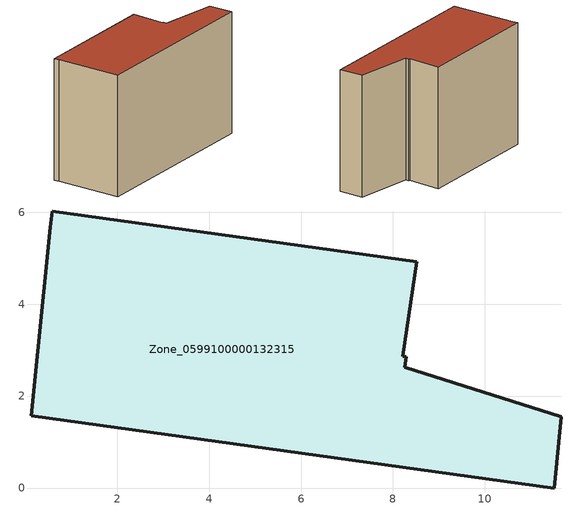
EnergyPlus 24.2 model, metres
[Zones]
Zone_0599100000132315
 floor ground (C_G): 0.13,1.57 0.55,5.67 0.59,6.03 8.52,4.92 8.21,2.87 8.29,2.86 8.26,2.63 11.66,1.54 11.5,0 z0
 wall outside (C_F): 8.21,2.87 8.52,4.92 0.59,6.03 0.55,5.67 0.13,1.57 11.5,0 11.66,1.54 8.26,2.63 8.29,2.86 8.21,2.87 z0:7.76
 roof outside (C_R): 0.55,5.67 0.13,1.57 11.5,0 11.66,1.54 8.26,2.63 8.29,2.86 8.21,2.87 8.52,4.92 0.59,6.03 z7.76
[BUILDING]
Pand.0599100000132315: North Axis=0; Terrain=City; Loads Convergence Tolerance Value=0.04; Temperature Convergence Tolerance Value=0.4; Solar Distribution=FullExterior; Maximum Number of Warmup Days=25; Minimum Number of Warmup Days=1
[Site:Location]
Rotterdam.The.Hague.AP_ZH_NLD Design_Conditions: Latitude=51.96; Longitude=4.45; Time Zone=1; Elevation=-4.5
[SITE:GROUNDTEMPERATURE:BUILDINGSURFACE]
18, 18, 18, 18, 18, 18, 18, 18, 18, 18, 18, 18
[MATERIAL] Thermal Absorptance=0.9; Solar Absorptance=0.7; Visible Absorptance=0.7
Name | Roughness | Thickness | Conductivity | Density | Specific Heat
G.TI.1946 | MediumSmooth | 0.15 | 1 | 540 | 1210
F.TI.1946 | Rough | 0.3 | 0.857143 | 1920 | 840
R.TI.1946 | MediumRough | 0.2 | 0.1 | 1500 | 1000
[CONSTRUCTION]
C_G: G.TI.1946
C_F: F.TI.1946
C_R: R.TI.1946
[ZONE]
Zone_0599100000132315: Type=1; Multiplier=1; Ceiling Height=Autocalculate; Volume=Autocalculate; Floor Area=autocalculate; Part of Total Floor Area=Yes
[ZONEINFILTRATION:DESIGNFLOWRATE]
Infil_Zone_0599100000132315: Zone or ZoneList or Space or SpaceList=Zone_0599100000132315; Schedule=AlwaysOn; Design Flow Rate Calculation Method=Flow/Area; Flow Rate per Floor Area=0.003; Constant Term Coefficient=1; Temperature Term Coefficient=0; Velocity Term Coefficient=0; Velocity Squared Term Coefficient=0
[HVACTEMPLATE:ZONE:IDEALLOADSAIRSYSTEM]
Zone_0599100000132315: Maximum Heating Supply Air Temperature=50; Minimum Cooling Supply Air Temperature=13; Maximum Heating Supply Air Humidity Ratio=0.0156; Minimum Cooling Supply Air Humidity Ratio=0.0077; Heating Limit=NoLimit; Cooling Limit=NoLimit; Dehumidification Control Type=ConstantSensibleHeatRatio; Cooling Sensible Heat Ratio=0.7; Dehumidification Setpoint=60; Humidification Control Type=None; Humidification Setpoint=30; Outdoor Air Method=None; Outdoor Air Flow Rate per Person=0.00944; Outdoor Air Flow Rate per Zone Floor Area=0; Outdoor Air Flow Rate per Zone=0; Demand Controlled Ventilation Type=None; Outdoor Air Economizer Type=NoEconomizer; Heat Recovery Type=None; Sensible Heat Recovery Effectiveness=0.7; Latent Heat Recovery Effectiveness=0.65
[ZONECONTROL:THERMOSTAT]
ThermostatControl_Zone_0599100000132315: Zone or ZoneList=Zone_0599100000132315; Control Type Schedule=DualSetpointControlType; Control 1=Thermostat_Zone_0599100000132315; Temperature Difference Between Cutout And Setpoint=0
[THERMOSTATSETPOINT:DUALSETPOINT]
Thermostat_Zone_0599100000132315: Heating Setpoint Temperature Schedule=HeatingSetpoint_Zone_0599100000132315; Cooling Setpoint Temperature Schedule=CoolingSetpoint_Zone_0599100000132315
[SCHEDULE:COMPACT]
HeatingSetpoint_Zone_0599100000132315: Through: 12/31, For: AllDays, Until: 24:00, 21
CoolingSetpoint_Zone_0599100000132315: Through: 12/31, For: AllDays, Until: 24:00, 24
DualSetpointControlType: Through: 12/31, For: AllDays, Until: 24:00, 4
AlwaysOn: Through: 12/31, For: AllDays, Until: 24:00, 1
